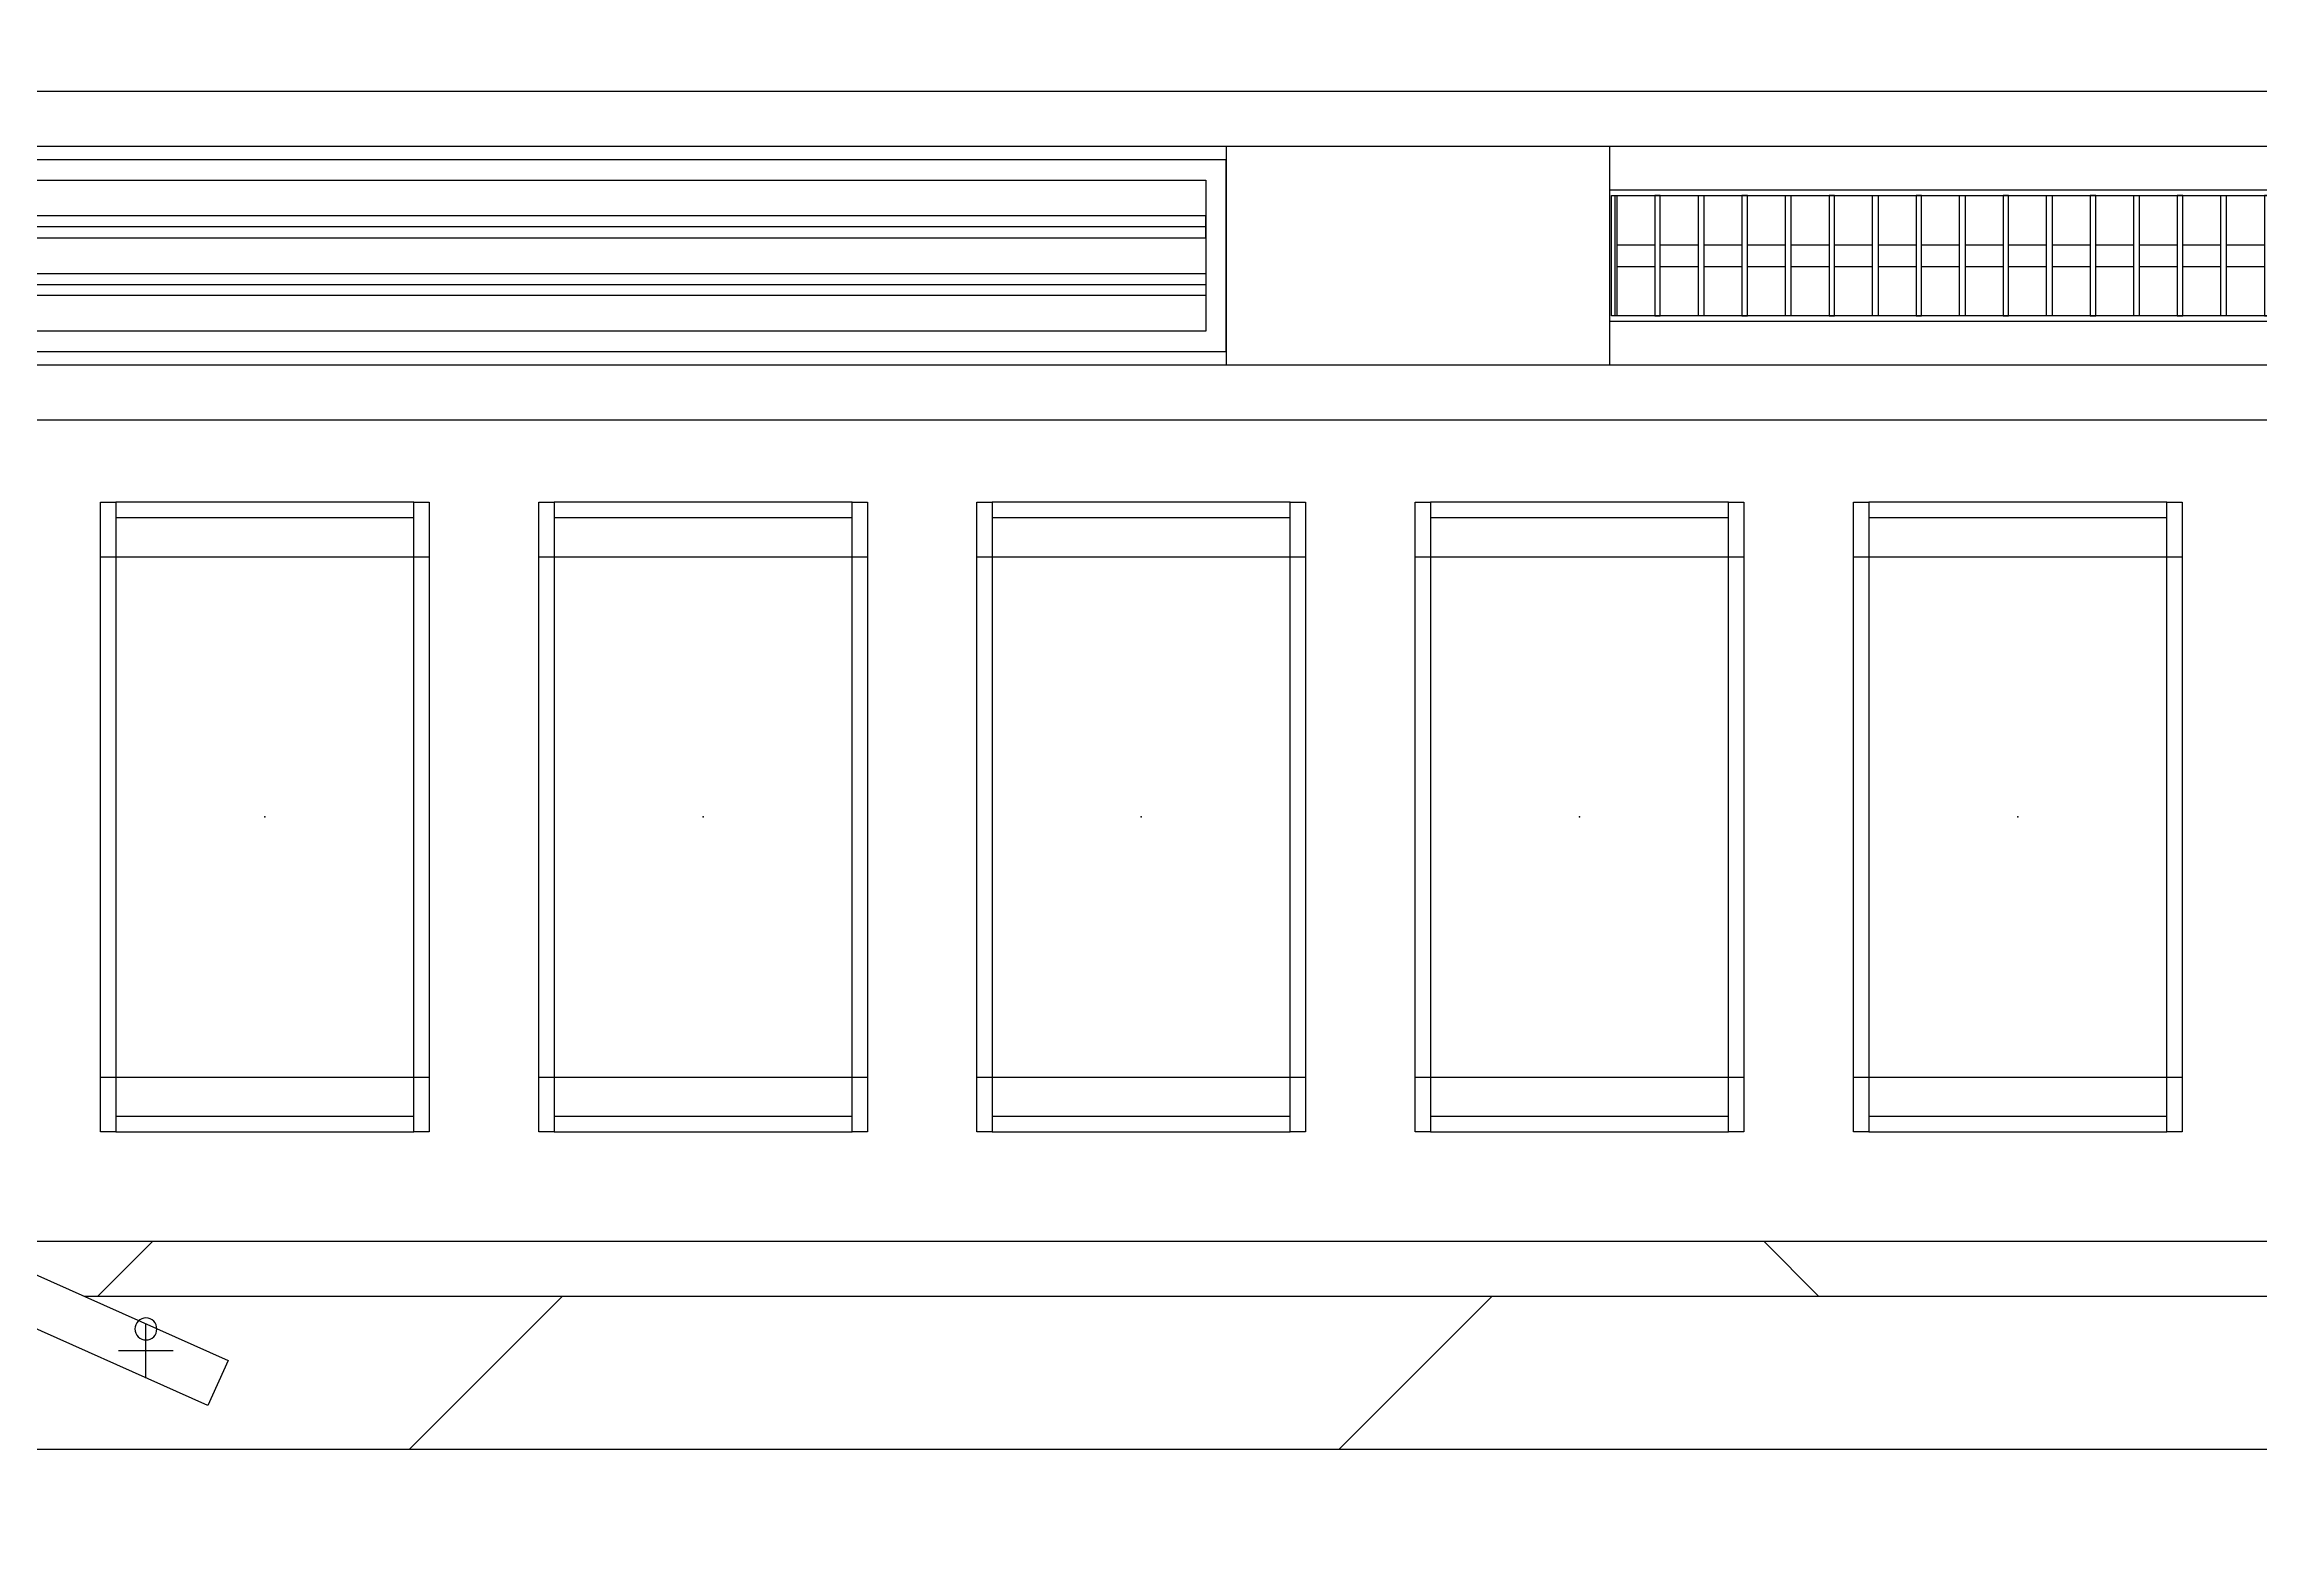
# Model space of a CAD drawing. Header units: millimetres. Extents: x -962357 to -591933, y -35273 to 59420.
# Drawn here: x -646773 to -644751, y 4287 to 5663 of the extents above; entities that cross this region are included whole.
import ezdxf
from ezdxf.enums import TextEntityAlignment as Align

# ---------------------------------------------------------------- set-up
doc = ezdxf.new("R2010")
doc.units = ezdxf.units.MM
for name, color, linetype in [('000 - WIPEOUT', 250, 'Continuous'), ('001 - ASCESSORIES', 251, 'Continuous'), ('A04_TUBE SERIES', 2, 'Continuous'), ('A11_ALU.SOLID SHEET', 2, 'Continuous')]:
    doc.layers.add(name, color=color, linetype=linetype)
for name, color, linetype, lineweight in [('008 - LIGHTING', 1, 'Continuous', 9), ('A-DOOR', 3, 'Continuous', 25), ('A-DOOR-E', 2, 'Continuous', 25), ('A-DOOR-OPNG', 2, 'Continuous', 9), ('A-GLAZ-CURT', 2, 'Continuous', 9), ('A-WALL', 5, 'Continuous', 9), ('A-WALL-FNSH', 2, 'Continuous', 9), ('A-WALL-PATT', 1, 'Continuous', 9)]:
    doc.layers.add(name, color=color, linetype=linetype, lineweight=lineweight)

# ---------------------------------------------------------------- blocks, each defined once
blk = doc.blocks.new('DPA_AC-SG-PI - A1_1200x1300 mm-9660120-4130-01 MULTI-PURPOSE LEVEL - REFLECTED CEILING PLAN')
at = {"layer": 'A-DOOR'}
for p, q in [((-500, 5), (-500, -45)), ((-525, -20), (-475, -20))]:
    blk.add_line(p, q, dxfattribs=at)
for start, end in [(0, 180), (180, 0)]:
    blk.add_arc((-500, -40), 10, start, end, dxfattribs=at)
at = {"layer": 'A-DOOR-E'}
for p, q in [((-575, -11.1), (-556.6, 30)), ((-556.6, 30), (511.6, -447.3)), ((493.3, -488.4), (-575, -11.1)), ((511.6, -447.3), (493.3, -488.4))]:
    blk.add_line(p, q, dxfattribs=at)
at = {"layer": 'A-DOOR-OPNG'}
blk.add_arc((-500, -14.8), 1100, 334.7442, 0, dxfattribs=at)
blk = doc.blocks.new('PPLS-PP19_Custom Tile Pattern - Custom Tile Pattern-V88-4130-01 MULTI-PURPOSE LEVEL - REFLECTED CEILING PLAN')
at = {"layer": 'A-GLAZ-CURT'}
for p, q in [((-300, 0), (-79, 0)), ((-79, 0), (-300, 0)), ((-134.2, 0), (-140, 0)), ((31.3, 0), (300, 0)), ((300, 0), (31.3, 0)), ((230.1, 0), (300, 0)), ((-300, -50), (32.9, -50)), ((32.9, -50), (-300, -50)), ((143.2, -50), (300, -50)), ((300, -50), (143.2, -50))]:
    blk.add_line(p, q, dxfattribs=at)
at = {"layer": 'A-GLAZ-CURT', "flags": 128}
for points in [[(-300, 0), (-291.6, 0), (-283.3, 0), (-275.2, 0), (-267.3, 0), (-259.5, 0), (-251.8, 0), (-244.2, 0), (-236.7, 0), (-229.4, 0), (-222.1, 0), (-214.8, 0), (-207.7, 0), (-200.8, 0), (-194, 0), (-187.5, 0), (-181.4, 0)], [(-190.4, 0), (-196.4, 0), (-202.6, 0), (-209, 0), (-215.7, 0), (-222.6, 0), (-229.7, 0), (-237, 0), (-244.4, 0), (-252, 0), (-259.7, 0), (-267.5, 0), (-275.5, 0), (-283.6, 0), (-291.7, 0), (-300, 0)], [(-149.4, 0), (-141.8, 0), (-132.8, 0), (-126.1, 0)]]:
    blk.add_lwpolyline(points, dxfattribs=at)
at = {"layer": 'A-GLAZ-CURT'}
for points, knots in [([(-300, 0), (-284.7, 0), (-236.6, 0), (-176.1, 0), (-138.3, 0), (-124.9, 0)], [-5323.127839, -5323.127839, -5323.127839, -5323.127839, -4502.809032, -2700.551212, -1108.984966, -1108.984966, -1108.984966, -1108.984966]), ([(-159.2, 0), (-159.6, 0), (-163.4, 0), (-174, 0), (-185.6, 0), (-209.8, 0), (-232, 0), (-248.9, 0), (-253.5, 0), (-253.7, 0)], [-2257.973564, -2257.973564, -2257.973564, -2257.973564, -2237.412286, -2029.680487, -1755.085331, -1400.429864, -858.079193, -543.655514, -531.287897, -531.287897, -531.287897, -531.287897]), ([(-143.3, 0), (-144.7, 0), (-149.9, 0), (-162, 0), (-177.9, 0), (-199.5, 0), (-215.4, 0), (-225.5, 0), (-226.7, 0)], [-2390.191866, -2390.191866, -2390.191866, -2390.191866, -2308.929706, -2113.765672, -1763.376603, -1422.553702, -978.033455, -910.549282, -910.549282, -910.549282, -910.549282]), ([(-128, 0), (-130.6, 0), (-136.8, 0), (-144.4, 0), (-147.1, 0)], [-5691.037617, -5691.037617, -5691.037617, -5691.037617, -5508.838257, -5319.88299, -5319.88299, -5319.88299, -5319.88299]), ([(-84.2, 0), (-92.3, 0), (-112, 0), (-128.7, 0), (-142.4, 0), (-143.6, 0)], [-7439.669089, -7439.669089, -7439.669089, -7439.669089, -7004.680444, -6449.282163, -6393.465623, -6393.465623, -6393.465623, -6393.465623]), ([(-118.2, 0), (-119.4, 0), (-122.1, 0), (-125.4, 0), (-127, 0), (-127.4, 0)], [-164.249813, -164.249813, -164.249813, -164.249813, -98.539552, -24.539552, 0, 0, 0, 0]), ([(-126.5, 0), (-122.4, 0), (-108.7, 0), (-93.2, 0), (-82, 0), (-79, 0)], [-5231.017328, -5231.017328, -5231.017328, -5231.017328, -4994.692869, -4542.524482, -4368.642937, -4368.642937, -4368.642937, -4368.642937]), ([(-125.7, 0), (-125.3, 0), (-120.4, 0), (-107.3, 0), (-94, 0), (-85.1, 0), (-83.8, 0)], [-4082.700899, -4082.700899, -4082.700899, -4082.700899, -4054.690705, -3793.097032, -3402.597032, -3340.391645, -3340.391645, -3340.391645, -3340.391645]), ([(-114.9, 0), (-108, 0), (-98.7, 0), (-91.2, 0), (-90.5, 0)], [-6773.888853, -6773.888853, -6773.888853, -6773.888853, -6236.997189, -6184.855039, -6184.855039, -6184.855039, -6184.855039]), ([(-79, 0), (-88, 0), (-99.7, 0), (-111.4, 0), (-113.3, 0)], [-724.358901, -724.358901, -724.358901, -724.358901, -229.489605, -123.718209, -123.718209, -123.718209, -123.718209]), ([(-79, 0), (-84.8, 0), (-94.1, 0), (-103.2, 0), (-106.1, 0)], [-1095.30438, -1095.30438, -1095.30438, -1095.30438, -789.402658, -608.943052, -608.943052, -608.943052, -608.943052]), ([(-96.4, 0), (-96.2, 0), (-92.1, 0), (-87.7, 0), (-83.4, 0)], [-5115.12164, -5115.12164, -5115.12164, -5115.12164, -5103.229623, -4871.544419, -4871.544419, -4871.544419, -4871.544419]), ([(-79.8, 0), (-81.1, 0), (-85.1, 0), (-89.2, 0), (-91.8, 0)], [-2299.497386, -2299.497386, -2299.497386, -2299.497386, -2193.204658, -1970.99776, -1970.99776, -1970.99776, -1970.99776]), ([(136.4, 0), (121.7, 0), (86.9, 0), (51.2, 0), (31.2, 0)], [-106.750556, -106.750556, -106.750556, -106.750556, -59.610984, 0, 0, 0, 0]), ([(31.3, 0), (37.1, 0), (52.1, 0), (68.5, 0), (77.9, 0), (79.3, 0)], [-4874.14523, -4874.14523, -4874.14523, -4874.14523, -4573.028122, -4094.177415, -3998.447461, -3998.447461, -3998.447461, -3998.447461]), ([(103.1, 0), (101.1, 0), (86.3, 0), (63.3, 0), (42.2, 0), (34.5, 0), (33.8, 0)], [-375.435014, -375.435014, -375.435014, -375.435014, -369.147452, -330.153101, -307.516438, -305.040949, -305.040949, -305.040949, -305.040949]), ([(34, 0), (35.6, 0), (40.6, 0), (48.3, 0), (52.8, 0), (53.9, 0)], [-1743.672443, -1743.672443, -1743.672443, -1743.672443, -1645.594513, -1443.202566, -1370.028348, -1370.028348, -1370.028348, -1370.028348]), ([(35.3, 0), (37.5, 0), (53.6, 0), (88.7, 0), (120.6, 0), (138.3, 0), (138.5, 0)], [-397.179196, -397.179196, -397.179196, -397.179196, -390.253598, -346.313304, -291.370682, -290.5735, -290.5735, -290.5735, -290.5735]), ([(71, 0), (70.7, 0), (65.3, 0), (53.7, 0), (41.4, 0), (35.5, 0)], [-2966.590051, -2966.590051, -2966.590051, -2966.590051, -2950.589685, -2634.532728, -2321.679171, -2321.679171, -2321.679171, -2321.679171]), ([(36.3, 0), (37.8, 0), (46.7, 0), (52.8, 0), (56.3, 0)], [-314.598523, -314.598523, -314.598523, -314.598523, -305.899624, -292.458861, -292.458861, -292.458861, -292.458861]), ([(100.3, 0), (90.4, 0), (75.2, 0), (57.8, 0), (46.5, 0), (41.8, 0), (38.2, 0), (37.3, 0)], [-395.777283, -395.777283, -395.777283, -395.777283, -357.622665, -341.267687, -334.000314, -326.15566, -321.97841, -321.97841, -321.97841, -321.97841]), ([(39, 0), (43.3, 0), (54.4, 0), (67.2, 0), (73, 0)], [-4639.627446, -4639.627446, -4639.627446, -4639.627446, -4353.683244, -3976.823525, -3976.823525, -3976.823525, -3976.823525]), ([(96.7, 0), (97, 0), (100.3, 0), (109, 0), (120.8, 0), (139.9, 0), (160.9, 0), (176.3, 0), (182.7, 0)], [-2253.533331, -2253.533331, -2253.533331, -2253.533331, -2233.599744, -2052.234781, -1843.028543, -1530.39897, -1095.004608, -662.803921, -662.803921, -662.803921, -662.803921]), ([(131.4, 0), (132.9, 0), (139.5, 0), (148, 0), (152.6, 0)], [-625.910216, -625.910216, -625.910216, -625.910216, -618.981161, -603.66234, -603.66234, -603.66234, -603.66234]), ([(162.8, 0), (165.4, 0), (168.7, 0), (170.7, 0), (170.7, 0)], [-111.264224, -111.264224, -111.264224, -111.264224, -56.742688, -55.632112, -55.632112, -55.632112, -55.632112]), ([(300, 0), (286.5, 0), (254.2, 0), (207.1, 0), (179.8, 0), (166.2, 0), (164.9, 0)], [-285.253232, -285.253232, -285.253232, -285.253232, -244.693688, -187.987675, -143.776725, -138.771843, -138.771843, -138.771843, -138.771843]), ([(171.5, 0), (176.5, 0), (188.6, 0), (194.3, 0), (195.7, 0)], [-7971.819559, -7971.819559, -7971.819559, -7971.819559, -7784.112253, -7707.76565, -7707.76565, -7707.76565, -7707.76565]), ([(185.8, 0), (186.9, 0), (192.6, 0), (208.8, 0), (219.4, 0), (230.1, 0)], [-46.257281, -46.257281, -46.257281, -46.257281, -41.623857, -24.459831, 0, 0, 0, 0]), ([(219.8, 0), (225.3, 0), (244.4, 0), (264.9, 0), (276, 0), (279, 0)], [-6915.603924, -6915.603924, -6915.603924, -6915.603924, -6582.165592, -6068.460911, -5859.388289, -5859.388289, -5859.388289, -5859.388289]), ([(286.1, 0), (286.6, 0), (288.3, 0), (293.6, 0), (297.8, 0), (300, 0)], [-4011.010929, -4011.010929, -4011.010929, -4011.010929, -3959.664717, -3862.421465, -3746.95702, -3746.95702, -3746.95702, -3746.95702])]:
    blk.add_open_spline(points, degree=3, knots=knots, dxfattribs=at)
for points in [[(-122.9, 0), (-125.3, 0), (-129.6, 0), (-133.8, 0)], [(-108.5, 0), (-104.3, 0), (-99.2, 0), (-91.5, 0)], [(67.8, 0), (71.7, 0), (75.7, 0), (79.6, 0)]]:
    blk.add_open_spline(points, degree=3, dxfattribs=at)
blk = doc.blocks.new('PPLS-PP19_Custom Tile Pattern - Custom Tile Pattern-V70-4130-01 MULTI-PURPOSE LEVEL - REFLECTED CEILING PLAN')
at = {"layer": 'A-GLAZ-CURT'}
for p, q in [((-300, 0), (300, 0)), ((300, 0), (-300, 0)), ((-134.2, 0), (-140, 0)), ((230.1, 0), (300, 0)), ((-300, -50), (300, -50)), ((300, -50), (-300, -50))]:
    blk.add_line(p, q, dxfattribs=at)
at = {"layer": 'A-GLAZ-CURT', "flags": 128}
for points in [[(-300, 0), (-291.6, 0), (-283.3, 0), (-275.2, 0), (-267.3, 0), (-259.5, 0), (-251.8, 0), (-244.2, 0), (-236.7, 0), (-229.4, 0), (-222.1, 0), (-214.8, 0), (-207.7, 0), (-200.8, 0), (-194, 0), (-187.5, 0), (-181.4, 0)], [(-190.4, 0), (-196.4, 0), (-202.6, 0), (-209, 0), (-215.7, 0), (-222.6, 0), (-229.7, 0), (-237, 0), (-244.4, 0), (-252, 0), (-259.7, 0), (-267.5, 0), (-275.5, 0), (-283.6, 0), (-291.7, 0), (-300, 0)], [(-149.4, 0), (-141.8, 0), (-132.8, 0), (-126.1, 0)]]:
    blk.add_lwpolyline(points, dxfattribs=at)
at = {"layer": 'A-GLAZ-CURT'}
for points, knots in [([(-300, 0), (-284.7, 0), (-236.6, 0), (-176.1, 0), (-138.3, 0), (-124.9, 0)], [-5323.127839, -5323.127839, -5323.127839, -5323.127839, -4502.809032, -2700.551212, -1108.984966, -1108.984966, -1108.984966, -1108.984966]), ([(-159.2, 0), (-159.6, 0), (-163.4, 0), (-174, 0), (-185.6, 0), (-209.8, 0), (-232, 0), (-248.9, 0), (-253.5, 0), (-253.7, 0)], [-2257.973564, -2257.973564, -2257.973564, -2257.973564, -2237.412286, -2029.680487, -1755.085331, -1400.429864, -858.079193, -543.655514, -531.287897, -531.287897, -531.287897, -531.287897]), ([(-143.3, 0), (-144.7, 0), (-149.9, 0), (-162, 0), (-177.9, 0), (-199.5, 0), (-215.4, 0), (-225.5, 0), (-226.7, 0)], [-2390.191866, -2390.191866, -2390.191866, -2390.191866, -2308.929706, -2113.765672, -1763.376603, -1422.553702, -978.033455, -910.549282, -910.549282, -910.549282, -910.549282]), ([(-128, 0), (-130.6, 0), (-136.8, 0), (-144.4, 0), (-147.1, 0)], [-5691.037617, -5691.037617, -5691.037617, -5691.037617, -5508.838257, -5319.88299, -5319.88299, -5319.88299, -5319.88299]), ([(-65.9, 0), (-70.5, 0), (-83.9, 0), (-110.9, 0), (-128.7, 0), (-142.4, 0), (-143.6, 0)], [-7788.403577, -7788.403577, -7788.403577, -7788.403577, -7508.296369, -7004.680444, -6449.282163, -6393.465623, -6393.465623, -6393.465623, -6393.465623]), ([(-118.2, 0), (-119.4, 0), (-122.1, 0), (-125.4, 0), (-127, 0), (-127.4, 0)], [-164.249813, -164.249813, -164.249813, -164.249813, -98.539552, -24.539552, 0, 0, 0, 0]), ([(-126.5, 0), (-122.4, 0), (-108.7, 0), (-90.8, 0), (-77.2, 0), (-72.3, 0)], [-5231.017328, -5231.017328, -5231.017328, -5231.017328, -4994.692869, -4542.524482, -4234.633075, -4234.633075, -4234.633075, -4234.633075]), ([(-125.7, 0), (-125.3, 0), (-120.4, 0), (-107.3, 0), (-90.4, 0), (-75.3, 0), (-68.4, 0), (-65.1, 0), (-63.6, 0)], [-4082.700899, -4082.700899, -4082.700899, -4082.700899, -4054.690705, -3793.097032, -3402.597032, -3144.956779, -3050.982048, -2969.237017, -2969.237017, -2969.237017, -2969.237017]), ([(-114.9, 0), (-108, 0), (-98.7, 0), (-91.2, 0), (-90.5, 0)], [-6773.888853, -6773.888853, -6773.888853, -6773.888853, -6236.997189, -6184.855039, -6184.855039, -6184.855039, -6184.855039]), ([(-58.7, 0), (-59.6, 0), (-65.7, 0), (-81.2, 0), (-99.4, 0), (-111.4, 0), (-113.3, 0)], [-1113.463882, -1113.463882, -1113.463882, -1113.463882, -1060.00838, -740.068933, -229.489605, -123.718209, -123.718209, -123.718209, -123.718209]), ([(-39.2, 0), (-39.7, 0), (-45.3, 0), (-56.2, 0), (-75.6, 0), (-92, 0), (-103.2, 0), (-106.1, 0)], [-1826.829157, -1826.829157, -1826.829157, -1826.829157, -1792.521578, -1466.981642, -1208.454564, -789.402658, -608.943052, -608.943052, -608.943052, -608.943052]), ([(-96.4, 0), (-96.2, 0), (-90.9, 0), (-71.3, 0), (-42.5, 0), (-15.2, 0), (-3.8, 0), (-1, 0)], [-5115.12164, -5115.12164, -5115.12164, -5115.12164, -5103.229623, -4799.173296, -4065.652676, -3589.737505, -3410.081093, -3410.081093, -3410.081093, -3410.081093]), ([(-67.9, 0), (-73, 0), (-81.1, 0), (-89.2, 0), (-91.8, 0)], [-2627.997013, -2627.997013, -2627.997013, -2627.997013, -2193.204658, -1970.99776, -1970.99776, -1970.99776, -1970.99776]), ([(-79.5, 0), (-79.3, 0), (-74.9, 0), (-70.9, 0), (-67.4, 0)], [-1286.743147, -1286.743147, -1286.743147, -1286.743147, -1274.333717, -1073.56893, -1073.56893, -1073.56893, -1073.56893]), ([(-29, 0), (-34, 0), (-43.7, 0), (-55.8, 0), (-63.3, 0), (-65.5, 0)], [-2680.714891, -2680.714891, -2680.714891, -2680.714891, -2413.671296, -2161.752162, -2037.343317, -2037.343317, -2037.343317, -2037.343317]), ([(31.2, 0), (26, 0), (12, 0), (-16.9, 0), (-42.2, 0), (-56.4, 0), (-58.5, 0)], [-4496.803627, -4496.803627, -4496.803627, -4496.803627, -4222.080604, -3745.412743, -2981.410125, -2831.320802, -2831.320802, -2831.320802, -2831.320802]), ([(-49.8, 0), (-48.2, 0), (-45.4, 0), (-42.6, 0), (-41.8, 0)], [-4417.7536, -4417.7536, -4417.7536, -4417.7536, -4321.566175, -4270.495146, -4270.495146, -4270.495146, -4270.495146]), ([(71, 0), (70.7, 0), (65.3, 0), (53.5, 0), (37, 0), (24.1, 0), (12.8, 0), (-2.9, 0), (-20.6, 0), (-32.8, 0), (-42.4, 0), (-47, 0), (-47.8, 0)], [-2966.590051, -2966.590051, -2966.590051, -2966.590051, -2950.589685, -2634.532728, -2313.748533, -2106.613311, -1925.670641, -1617.263037, -1290.787923, -1039.307308, -819.71621, -773.893057, -773.893057, -773.893057, -773.893057]), ([(-45.9, 0), (-43, 0), (-37.8, 0), (-33.6, 0), (-32.3, 0)], [-3487.344885, -3487.344885, -3487.344885, -3487.344885, -3315.260113, -3238.248822, -3238.248822, -3238.248822, -3238.248822]), ([(-31.3, 0), (-28.4, 0), (-17, 0), (8.8, 0), (43.4, 0), (68.5, 0), (77.9, 0), (79.3, 0)], [-6062.162279, -6062.162279, -6062.162279, -6062.162279, -5862.463379, -5340.621928, -4573.028122, -4094.177415, -3998.447461, -3998.447461, -3998.447461, -3998.447461]), ([(2.8, 0), (-4.7, 0), (-14.7, 0), (-28.9, 0), (-31.3, 0)], [-9880.810509, -9880.810509, -9880.810509, -9880.810509, -9424.652049, -9299.586361, -9299.586361, -9299.586361, -9299.586361]), ([(-29, 0), (-28.7, 0), (-27.4, 0), (-24.5, 0), (-22.6, 0)], [-166.548282, -166.548282, -166.548282, -166.548282, -102.06493, 0, 0, 0, 0]), ([(-22.6, 0), (-20.3, 0), (-17, 0), (-12.7, 0), (-10.9, 0), (-9.9, 0)], [-56468.192263, -56468.192263, -56468.192263, -56468.192263, -56344.022017, -56303.229861, -56238.992205, -56238.992205, -56238.992205, -56238.992205]), ([(-21.2, 0), (-19.4, 0), (-11.8, 0), (-1.3, 0), (4.5, 0)], [-2989.152759, -2989.152759, -2989.152759, -2989.152759, -2864.387349, -2490.960632, -2490.960632, -2490.960632, -2490.960632]), ([(0.5, 0), (-2.2, 0), (-6.9, 0), (-11, 0), (-12.4, 0)], [-2679.34943, -2679.34943, -2679.34943, -2679.34943, -2518.50168, -2435.772209, -2435.772209, -2435.772209, -2435.772209]), ([(-3.4, 0), (-0.6, 0), (14, 0), (42.8, 0), (88.7, 0), (120.6, 0), (138.3, 0), (138.5, 0)], [-439.821474, -439.821474, -439.821474, -439.821474, -429.606584, -390.253598, -346.313304, -291.370682, -290.5735, -290.5735, -290.5735, -290.5735]), ([(3.4, 0), (4.6, 0), (8, 0), (16, 0), (22.5, 0), (24.5, 0)], [-211.182196, -211.182196, -211.182196, -211.182196, -206.416616, -198.214427, -187.717507, -187.717507, -187.717507, -187.717507]), ([(103.1, 0), (101.1, 0), (86.3, 0), (63.3, 0), (37, 0), (25.3, 0), (20.9, 0)], [-375.435014, -375.435014, -375.435014, -375.435014, -369.147452, -330.153101, -307.516438, -289.397823, -289.397823, -289.397823, -289.397823]), ([(21.5, 0), (22, 0), (24.6, 0), (31, 0), (39, 0), (48.3, 0), (52.8, 0), (53.9, 0)], [-1992.768506, -1992.768506, -1992.768506, -1992.768506, -1956.422387, -1818.904206, -1645.594513, -1443.202566, -1370.028348, -1370.028348, -1370.028348, -1370.028348]), ([(136.4, 0), (121.7, 0), (86.9, 0), (51.2, 0), (31.2, 0)], [-106.750556, -106.750556, -106.750556, -106.750556, -59.610984, 0, 0, 0, 0]), ([(36.3, 0), (37.8, 0), (46.7, 0), (52.8, 0), (56.3, 0)], [-314.598523, -314.598523, -314.598523, -314.598523, -305.899624, -292.458861, -292.458861, -292.458861, -292.458861]), ([(100.3, 0), (90.4, 0), (75.2, 0), (57.8, 0), (46.5, 0), (41.8, 0), (38.2, 0), (37.3, 0)], [-395.777283, -395.777283, -395.777283, -395.777283, -357.622665, -341.267687, -334.000314, -326.15566, -321.97841, -321.97841, -321.97841, -321.97841]), ([(39, 0), (43.3, 0), (54.4, 0), (67.2, 0), (73, 0)], [-4639.627446, -4639.627446, -4639.627446, -4639.627446, -4353.683244, -3976.823525, -3976.823525, -3976.823525, -3976.823525]), ([(96.7, 0), (97, 0), (100.3, 0), (109, 0), (120.8, 0), (139.9, 0), (160.9, 0), (176.3, 0), (182.7, 0)], [-2253.533331, -2253.533331, -2253.533331, -2253.533331, -2233.599744, -2052.234781, -1843.028543, -1530.39897, -1095.004608, -662.803921, -662.803921, -662.803921, -662.803921]), ([(131.4, 0), (132.9, 0), (139.5, 0), (148, 0), (152.6, 0)], [-625.910216, -625.910216, -625.910216, -625.910216, -618.981161, -603.66234, -603.66234, -603.66234, -603.66234]), ([(162.8, 0), (165.4, 0), (168.7, 0), (170.7, 0), (170.7, 0)], [-111.264224, -111.264224, -111.264224, -111.264224, -56.742688, -55.632112, -55.632112, -55.632112, -55.632112]), ([(300, 0), (286.5, 0), (254.2, 0), (207.1, 0), (179.8, 0), (166.2, 0), (164.9, 0)], [-285.253232, -285.253232, -285.253232, -285.253232, -244.693688, -187.987675, -143.776725, -138.771843, -138.771843, -138.771843, -138.771843]), ([(171.5, 0), (176.5, 0), (188.6, 0), (194.3, 0), (195.7, 0)], [-7971.819559, -7971.819559, -7971.819559, -7971.819559, -7784.112253, -7707.76565, -7707.76565, -7707.76565, -7707.76565]), ([(185.8, 0), (186.9, 0), (192.6, 0), (208.8, 0), (219.4, 0), (230.1, 0)], [-46.257281, -46.257281, -46.257281, -46.257281, -41.623857, -24.459831, 0, 0, 0, 0]), ([(219.8, 0), (225.3, 0), (244.4, 0), (264.9, 0), (276, 0), (279, 0)], [-6915.603924, -6915.603924, -6915.603924, -6915.603924, -6582.165592, -6068.460911, -5859.388289, -5859.388289, -5859.388289, -5859.388289]), ([(286.1, 0), (286.6, 0), (288.3, 0), (293.6, 0), (297.8, 0), (300, 0)], [-4011.010929, -4011.010929, -4011.010929, -4011.010929, -3959.664717, -3862.421465, -3746.95702, -3746.95702, -3746.95702, -3746.95702])]:
    blk.add_open_spline(points, degree=3, knots=knots, dxfattribs=at)
for points in [[(-122.9, 0), (-125.3, 0), (-129.6, 0), (-133.8, 0)], [(-108.5, 0), (-104.3, 0), (-99.2, 0), (-91.5, 0)], [(67.8, 0), (71.7, 0), (75.7, 0), (79.6, 0)]]:
    blk.add_open_spline(points, degree=3, dxfattribs=at)
blk = doc.blocks.new('PPLS-PP19_Custom Tile Pattern - Custom Tile Pattern-V91-4130-01 MULTI-PURPOSE LEVEL - REFLECTED CEILING PLAN')
at = {"layer": 'A-GLAZ-CURT'}
for p, q in [((-300, 0), (300, 0)), ((300, 0), (-300, 0)), ((-134.2, 0), (-140, 0)), ((230.1, 0), (300, 0)), ((-300, -50), (300, -50)), ((300, -50), (-300, -50))]:
    blk.add_line(p, q, dxfattribs=at)
at = {"layer": 'A-GLAZ-CURT', "flags": 128}
for points in [[(-300, 0), (-291.6, 0), (-283.3, 0), (-275.2, 0), (-267.3, 0), (-259.5, 0), (-251.8, 0), (-244.2, 0), (-236.7, 0), (-229.4, 0), (-222.1, 0), (-214.8, 0), (-207.7, 0), (-200.8, 0), (-194, 0), (-187.5, 0), (-181.4, 0)], [(-190.4, 0), (-196.4, 0), (-202.6, 0), (-209, 0), (-215.7, 0), (-222.6, 0), (-229.7, 0), (-237, 0), (-244.4, 0), (-252, 0), (-259.7, 0), (-267.5, 0), (-275.5, 0), (-283.6, 0), (-291.7, 0), (-300, 0)], [(-149.4, 0), (-141.8, 0), (-132.8, 0), (-126.1, 0)]]:
    blk.add_lwpolyline(points, dxfattribs=at)
at = {"layer": 'A-GLAZ-CURT'}
for points, knots in [([(-300, 0), (-284.7, 0), (-236.6, 0), (-176.1, 0), (-138.3, 0), (-124.9, 0)], [-5323.127839, -5323.127839, -5323.127839, -5323.127839, -4502.809032, -2700.551212, -1108.984966, -1108.984966, -1108.984966, -1108.984966]), ([(-159.2, 0), (-159.6, 0), (-163.4, 0), (-174, 0), (-185.6, 0), (-209.8, 0), (-232, 0), (-248.9, 0), (-253.5, 0), (-253.7, 0)], [-2257.973564, -2257.973564, -2257.973564, -2257.973564, -2237.412286, -2029.680487, -1755.085331, -1400.429864, -858.079193, -543.655514, -531.287897, -531.287897, -531.287897, -531.287897]), ([(-143.3, 0), (-144.7, 0), (-149.9, 0), (-162, 0), (-177.9, 0), (-199.5, 0), (-215.4, 0), (-225.5, 0), (-226.7, 0)], [-2390.191866, -2390.191866, -2390.191866, -2390.191866, -2308.929706, -2113.765672, -1763.376603, -1422.553702, -978.033455, -910.549282, -910.549282, -910.549282, -910.549282]), ([(-128, 0), (-130.6, 0), (-136.8, 0), (-144.4, 0), (-147.1, 0)], [-5691.037617, -5691.037617, -5691.037617, -5691.037617, -5508.838257, -5319.88299, -5319.88299, -5319.88299, -5319.88299]), ([(-65.9, 0), (-70.5, 0), (-83.9, 0), (-110.9, 0), (-128.7, 0), (-142.4, 0), (-143.6, 0)], [-7788.403577, -7788.403577, -7788.403577, -7788.403577, -7508.296369, -7004.680444, -6449.282163, -6393.465623, -6393.465623, -6393.465623, -6393.465623]), ([(-118.2, 0), (-119.4, 0), (-122.1, 0), (-125.4, 0), (-127, 0), (-127.4, 0)], [-164.249813, -164.249813, -164.249813, -164.249813, -98.539552, -24.539552, 0, 0, 0, 0]), ([(-126.5, 0), (-122.4, 0), (-108.7, 0), (-90.8, 0), (-77.2, 0), (-72.3, 0)], [-5231.017328, -5231.017328, -5231.017328, -5231.017328, -4994.692869, -4542.524482, -4234.633075, -4234.633075, -4234.633075, -4234.633075]), ([(-125.7, 0), (-125.3, 0), (-120.4, 0), (-107.3, 0), (-90.4, 0), (-75.3, 0), (-68.4, 0), (-65.1, 0), (-63.6, 0)], [-4082.700899, -4082.700899, -4082.700899, -4082.700899, -4054.690705, -3793.097032, -3402.597032, -3144.956779, -3050.982048, -2969.237017, -2969.237017, -2969.237017, -2969.237017]), ([(-114.9, 0), (-108, 0), (-98.7, 0), (-91.2, 0), (-90.5, 0)], [-6773.888853, -6773.888853, -6773.888853, -6773.888853, -6236.997189, -6184.855039, -6184.855039, -6184.855039, -6184.855039]), ([(-58.7, 0), (-59.6, 0), (-65.7, 0), (-81.2, 0), (-99.4, 0), (-111.4, 0), (-113.3, 0)], [-1113.463882, -1113.463882, -1113.463882, -1113.463882, -1060.00838, -740.068933, -229.489605, -123.718209, -123.718209, -123.718209, -123.718209]), ([(-39.2, 0), (-39.7, 0), (-45.3, 0), (-56.2, 0), (-75.6, 0), (-92, 0), (-103.2, 0), (-106.1, 0)], [-1826.829157, -1826.829157, -1826.829157, -1826.829157, -1792.521578, -1466.981642, -1208.454564, -789.402658, -608.943052, -608.943052, -608.943052, -608.943052]), ([(-96.4, 0), (-96.2, 0), (-90.9, 0), (-71.3, 0), (-42.5, 0), (-15.2, 0), (-3.8, 0), (-1, 0)], [-5115.12164, -5115.12164, -5115.12164, -5115.12164, -5103.229623, -4799.173296, -4065.652676, -3589.737505, -3410.081093, -3410.081093, -3410.081093, -3410.081093]), ([(-67.9, 0), (-73, 0), (-81.1, 0), (-89.2, 0), (-91.8, 0)], [-2627.997013, -2627.997013, -2627.997013, -2627.997013, -2193.204658, -1970.99776, -1970.99776, -1970.99776, -1970.99776]), ([(-79.5, 0), (-79.3, 0), (-74.9, 0), (-70.9, 0), (-67.4, 0)], [-1286.743147, -1286.743147, -1286.743147, -1286.743147, -1274.333717, -1073.56893, -1073.56893, -1073.56893, -1073.56893]), ([(-29, 0), (-34, 0), (-43.7, 0), (-55.8, 0), (-63.3, 0), (-65.5, 0)], [-2680.714891, -2680.714891, -2680.714891, -2680.714891, -2413.671296, -2161.752162, -2037.343317, -2037.343317, -2037.343317, -2037.343317]), ([(31.2, 0), (26, 0), (12, 0), (-16.9, 0), (-42.2, 0), (-56.4, 0), (-58.5, 0)], [-4496.803627, -4496.803627, -4496.803627, -4496.803627, -4222.080604, -3745.412743, -2981.410125, -2831.320802, -2831.320802, -2831.320802, -2831.320802]), ([(-49.8, 0), (-48.2, 0), (-45.4, 0), (-42.6, 0), (-41.8, 0)], [-4417.7536, -4417.7536, -4417.7536, -4417.7536, -4321.566175, -4270.495146, -4270.495146, -4270.495146, -4270.495146]), ([(71, 0), (70.7, 0), (65.3, 0), (53.5, 0), (37, 0), (24.1, 0), (12.8, 0), (-2.9, 0), (-20.6, 0), (-32.8, 0), (-42.4, 0), (-47, 0), (-47.8, 0)], [-2966.590051, -2966.590051, -2966.590051, -2966.590051, -2950.589685, -2634.532728, -2313.748533, -2106.613311, -1925.670641, -1617.263037, -1290.787923, -1039.307308, -819.71621, -773.893057, -773.893057, -773.893057, -773.893057]), ([(-45.9, 0), (-43, 0), (-37.8, 0), (-33.6, 0), (-32.3, 0)], [-3487.344885, -3487.344885, -3487.344885, -3487.344885, -3315.260113, -3238.248822, -3238.248822, -3238.248822, -3238.248822]), ([(-31.3, 0), (-28.4, 0), (-17, 0), (8.8, 0), (43.4, 0), (68.5, 0), (77.9, 0), (79.3, 0)], [-6062.162279, -6062.162279, -6062.162279, -6062.162279, -5862.463379, -5340.621928, -4573.028122, -4094.177415, -3998.447461, -3998.447461, -3998.447461, -3998.447461]), ([(2.8, 0), (-4.7, 0), (-14.7, 0), (-28.9, 0), (-31.3, 0)], [-9880.810509, -9880.810509, -9880.810509, -9880.810509, -9424.652049, -9299.586361, -9299.586361, -9299.586361, -9299.586361]), ([(-29, 0), (-28.7, 0), (-27.4, 0), (-24.5, 0), (-22.6, 0)], [-166.548282, -166.548282, -166.548282, -166.548282, -102.06493, 0, 0, 0, 0]), ([(-22.6, 0), (-20.3, 0), (-17, 0), (-12.7, 0), (-10.9, 0), (-9.9, 0)], [-56468.192263, -56468.192263, -56468.192263, -56468.192263, -56344.022017, -56303.229861, -56238.992205, -56238.992205, -56238.992205, -56238.992205]), ([(-21.2, 0), (-19.4, 0), (-11.8, 0), (-1.3, 0), (4.5, 0)], [-2989.152759, -2989.152759, -2989.152759, -2989.152759, -2864.387349, -2490.960632, -2490.960632, -2490.960632, -2490.960632]), ([(0.5, 0), (-2.2, 0), (-6.9, 0), (-11, 0), (-12.4, 0)], [-2679.34943, -2679.34943, -2679.34943, -2679.34943, -2518.50168, -2435.772209, -2435.772209, -2435.772209, -2435.772209]), ([(-3.4, 0), (-0.6, 0), (14, 0), (42.8, 0), (88.7, 0), (120.6, 0), (138.3, 0), (138.5, 0)], [-439.821474, -439.821474, -439.821474, -439.821474, -429.606584, -390.253598, -346.313304, -291.370682, -290.5735, -290.5735, -290.5735, -290.5735]), ([(3.4, 0), (4.6, 0), (8, 0), (16, 0), (22.5, 0), (24.5, 0)], [-211.182196, -211.182196, -211.182196, -211.182196, -206.416616, -198.214427, -187.717507, -187.717507, -187.717507, -187.717507]), ([(103.1, 0), (101.1, 0), (86.3, 0), (63.3, 0), (37, 0), (25.3, 0), (20.9, 0)], [-375.435014, -375.435014, -375.435014, -375.435014, -369.147452, -330.153101, -307.516438, -289.397823, -289.397823, -289.397823, -289.397823]), ([(21.5, 0), (22, 0), (24.6, 0), (31, 0), (39, 0), (48.3, 0), (52.8, 0), (53.9, 0)], [-1992.768506, -1992.768506, -1992.768506, -1992.768506, -1956.422387, -1818.904206, -1645.594513, -1443.202566, -1370.028348, -1370.028348, -1370.028348, -1370.028348]), ([(136.4, 0), (121.7, 0), (86.9, 0), (51.2, 0), (31.2, 0)], [-106.750556, -106.750556, -106.750556, -106.750556, -59.610984, 0, 0, 0, 0]), ([(36.3, 0), (37.8, 0), (46.7, 0), (52.8, 0), (56.3, 0)], [-314.598523, -314.598523, -314.598523, -314.598523, -305.899624, -292.458861, -292.458861, -292.458861, -292.458861]), ([(100.3, 0), (90.4, 0), (75.2, 0), (57.8, 0), (46.5, 0), (41.8, 0), (38.2, 0), (37.3, 0)], [-395.777283, -395.777283, -395.777283, -395.777283, -357.622665, -341.267687, -334.000314, -326.15566, -321.97841, -321.97841, -321.97841, -321.97841]), ([(39, 0), (43.3, 0), (54.4, 0), (67.2, 0), (73, 0)], [-4639.627446, -4639.627446, -4639.627446, -4639.627446, -4353.683244, -3976.823525, -3976.823525, -3976.823525, -3976.823525]), ([(96.7, 0), (97, 0), (100.3, 0), (109, 0), (120.8, 0), (139.9, 0), (160.9, 0), (176.3, 0), (182.7, 0)], [-2253.533331, -2253.533331, -2253.533331, -2253.533331, -2233.599744, -2052.234781, -1843.028543, -1530.39897, -1095.004608, -662.803921, -662.803921, -662.803921, -662.803921]), ([(131.4, 0), (132.9, 0), (139.5, 0), (148, 0), (152.6, 0)], [-625.910216, -625.910216, -625.910216, -625.910216, -618.981161, -603.66234, -603.66234, -603.66234, -603.66234]), ([(162.8, 0), (165.4, 0), (168.7, 0), (170.7, 0), (170.7, 0)], [-111.264224, -111.264224, -111.264224, -111.264224, -56.742688, -55.632112, -55.632112, -55.632112, -55.632112]), ([(202.8, 0), (190.9, 0), (178.9, 0), (166.2, 0), (164.9, 0)], [-185.029123, -185.029123, -185.029123, -185.029123, -143.776725, -138.771843, -138.771843, -138.771843, -138.771843]), ([(171.5, 0), (176.5, 0), (188.6, 0), (194.3, 0), (195.7, 0)], [-7971.819559, -7971.819559, -7971.819559, -7971.819559, -7784.112253, -7707.76565, -7707.76565, -7707.76565, -7707.76565]), ([(185.8, 0), (186.9, 0), (192.6, 0), (200.7, 0), (206.4, 0), (206.8, 0)], [-46.257281, -46.257281, -46.257281, -46.257281, -41.623857, -24.459831, -23.12864, -23.12864, -23.12864, -23.12864]), ([(300, 0), (286.5, 0), (255.8, 0), (225, 0), (209.5, 0)], [-285.253232, -285.253232, -285.253232, -285.253232, -244.693688, -192.73867, -192.73867, -192.73867, -192.73867]), ([(219.8, 0), (225.3, 0), (244.4, 0), (264.9, 0), (276, 0), (279, 0)], [-6915.603924, -6915.603924, -6915.603924, -6915.603924, -6582.165592, -6068.460911, -5859.388289, -5859.388289, -5859.388289, -5859.388289]), ([(286.1, 0), (286.6, 0), (288.3, 0), (293.6, 0), (297.8, 0), (300, 0)], [-4011.010929, -4011.010929, -4011.010929, -4011.010929, -3959.664717, -3862.421465, -3746.95702, -3746.95702, -3746.95702, -3746.95702])]:
    blk.add_open_spline(points, degree=3, knots=knots, dxfattribs=at)
for points in [[(-122.9, 0), (-125.3, 0), (-129.6, 0), (-133.8, 0)], [(-108.5, 0), (-104.3, 0), (-99.2, 0), (-91.5, 0)], [(67.8, 0), (71.7, 0), (75.7, 0), (79.6, 0)], [(207.2, 0), (214.1, 0), (220.2, 0), (230.1, 0)]]:
    blk.add_open_spline(points, degree=3, dxfattribs=at)
blk = doc.blocks.new('*U612')
at = {"layer": 'A-GLAZ-CURT'}
for name, p in [('PPLS-PP19_Custom Tile Pattern - Custom Tile Pattern-V88-4130-01 MULTI-PURPOSE LEVEL - REFLECTED CEILING PLAN', (97800, 990)), ('PPLS-PP19_Custom Tile Pattern - Custom Tile Pattern-V70-4130-01 MULTI-PURPOSE LEVEL - REFLECTED CEILING PLAN', (98400, 990)), ('PPLS-PP19_Custom Tile Pattern - Custom Tile Pattern-V70-4130-01 MULTI-PURPOSE LEVEL - REFLECTED CEILING PLAN', (99000, 990)), ('PPLS-PP19_Custom Tile Pattern - Custom Tile Pattern-V91-4130-01 MULTI-PURPOSE LEVEL - REFLECTED CEILING PLAN', (99600, 990)), ('PPLS-PP19_Custom Tile Pattern - Custom Tile Pattern-V70-4130-01 MULTI-PURPOSE LEVEL - REFLECTED CEILING PLAN', (100200, 990))]:
    blk.add_blockref(name, p, dxfattribs=at)
blk = doc.blocks.new('*U526')
at = {"layer": '001 - ASCESSORIES', "color": 0, "linetype": 'ByBlock'}
blk.add_lwpolyline([(800, 87.5), (-800, 87.5), (-800, -87.5), (800, -87.5)], close=True, dxfattribs=at)
at = {"layer": '001 - ASCESSORIES', "linetype": 'ByBlock'}
for points in [[(-781.5, 69), (781.5, 69), (781.5, -69), (-781.5, -69)], [(781.5, 36.3), (-781.5, 36.3), (-781.5, 16.3), (781.5, 16.3)], [(-781.5, -16.3), (781.5, -16.3), (781.5, -36.3), (-781.5, -36.3)]]:
    blk.add_lwpolyline(points, close=True, dxfattribs=at)
for points in [[(781.5, 26.3), (-781.5, 26.3)], [(-781.5, -26.3), (781.5, -26.3)]]:
    blk.add_lwpolyline(points, dxfattribs=at)
blk = doc.blocks.new('*U742')
blk.add_point((0, 0))
at = {"layer": 'Defpoints', "color": 250}
blk.add_text('AL.SHEET-HAT-TYPE-C', height=7, rotation=270, dxfattribs=at).set_placement((15, 0), align=Align.BOTTOM_CENTER)
blk.add_wipeout([(0, -100), (350, -100), (350, 100), (0, 100)]).dxf.layer = '000 - WIPEOUT'
at = {"layer": 'A11_ALU.SOLID SHEET', "color": 0}
blk.add_lwpolyline([(0, -100), (350, -100), (350, 100), (0, 100)], close=True, dxfattribs=at)
blk = doc.blocks.new('*U570')
at = {"color": 1}
blk.add_wipeout([(600, -60), (-600, -60), (-600, 60), (600, 60)], dxfattribs=at).dxf.layer = '000 - WIPEOUT'
at = {"layer": '001 - ASCESSORIES', "color": 0}
blk.add_lwpolyline([(600, -60), (-600, -60), (-600, 60), (600, 60)], close=True, dxfattribs=at)
at = {"layer": '001 - ASCESSORIES'}
for points in [[(-593.5, -55), (-598.5, -55), (-598.5, 55), (-593.5, 55)], [(595, -55), (-595, -55), (-595, 55), (595, 55)], [(-558.8, -55), (-553.8, -55), (-553.8, 55), (-558.8, 55)], [(-514, -55), (-519, -55), (-519, 55), (-514, 55)], [(-479.3, -55), (-474.3, -55), (-474.3, 55), (-479.3, 55)], [(-434.6, -55), (-439.6, -55), (-439.6, 55), (-434.6, 55)], [(-399.8, -55), (-394.8, -55), (-394.8, 55), (-399.8, 55)], [(-355.1, -55), (-360.1, -55), (-360.1, 55), (-355.1, 55)], [(-320.4, -55), (-315.4, -55), (-315.4, 55), (-320.4, 55)], [(-275.6, -55), (-280.6, -55), (-280.6, 55), (-275.6, 55)], [(-240.9, -55), (-235.9, -55), (-235.9, 55), (-240.9, 55)], [(-196.2, -55), (-201.2, -55), (-201.2, 55), (-196.2, 55)], [(-161.4, -55), (-156.4, -55), (-156.4, 55), (-161.4, 55)], [(-116.7, -55), (-121.7, -55), (-121.7, 55), (-116.7, 55)], [(-82, -55), (-77, -55), (-77, 55), (-82, 55)], [(-37.2, -55), (-42.2, -55), (-42.2, 55), (-37.2, 55)], [(-2.5, -55), (2.5, -55), (2.5, 55), (-2.5, 55)], [(42.2, -55), (37.2, -55), (37.2, 55), (42.2, 55)], [(77, -55), (82, -55), (82, 55), (77, 55)], [(121.7, -55), (116.7, -55), (116.7, 55), (121.7, 55)], [(156.4, -55), (161.4, -55), (161.4, 55), (156.4, 55)], [(201.2, -55), (196.2, -55), (196.2, 55), (201.2, 55)], [(235.9, -55), (240.9, -55), (240.9, 55), (235.9, 55)], [(280.6, -55), (275.6, -55), (275.6, 55), (280.6, 55)], [(315.4, -55), (320.4, -55), (320.4, 55), (315.4, 55)], [(360.1, -55), (355.1, -55), (355.1, 55), (360.1, 55)], [(394.8, -55), (399.8, -55), (399.8, 55), (394.8, 55)], [(439.6, -55), (434.6, -55), (434.6, 55), (439.6, 55)], [(474.3, -55), (479.3, -55), (479.3, 55), (474.3, 55)], [(519, -55), (514, -55), (514, 55), (519, 55)], [(553.8, -55), (558.8, -55), (558.8, 55), (553.8, 55)], [(598.5, -55), (593.5, -55), (593.5, 55), (598.5, 55)]]:
    blk.add_lwpolyline(points, close=True, dxfattribs=at)
for points in [[(-593.5, 10), (-558.8, 10)], [(-553.8, 10), (-519, 10)], [(-514, 10), (-479.3, 10)], [(-474.3, 10), (-439.6, 10)], [(-434.6, 10), (-399.8, 10)], [(-394.8, 10), (-360.1, 10)], [(-355.1, 10), (-320.4, 10)], [(-315.4, 10), (-280.6, 10)], [(-275.6, 10), (-240.9, 10)], [(-235.9, 10), (-201.2, 10)], [(-196.2, 10), (-161.4, 10)], [(-156.4, 10), (-121.7, 10)], [(-116.7, 10), (-82, 10)], [(-77, 10), (-42.2, 10)], [(-37.2, 10), (-2.5, 10)], [(2.5, 10), (37.2, 10)], [(42.2, 10), (77, 10)], [(82, 10), (116.7, 10)], [(121.7, 10), (156.4, 10)], [(161.4, 10), (196.2, 10)], [(201.2, 10), (235.9, 10)], [(240.9, 10), (275.6, 10)], [(280.6, 10), (315.4, 10)], [(320.4, 10), (355.1, 10)], [(360.1, 10), (394.8, 10)], [(399.8, 10), (434.6, 10)], [(439.6, 10), (474.3, 10)], [(479.3, 10), (514, 10)], [(519, 10), (553.8, 10)], [(558.8, 10), (593.5, 10)], [(-593.5, -10), (-558.8, -10)], [(-553.8, -10), (-519, -10)], [(-514, -10), (-479.3, -10)], [(-474.3, -10), (-439.6, -10)], [(-434.6, -10), (-399.8, -10)], [(-394.8, -10), (-360.1, -10)], [(-355.1, -10), (-320.4, -10)], [(-315.4, -10), (-280.6, -10)], [(-275.6, -10), (-240.9, -10)], [(-235.9, -10), (-201.2, -10)], [(-196.2, -10), (-161.4, -10)], [(-156.4, -10), (-121.7, -10)], [(-116.7, -10), (-82, -10)], [(-77, -10), (-42.2, -10)], [(-37.2, -10), (-2.5, -10)], [(2.5, -10), (37.2, -10)], [(42.2, -10), (77, -10)], [(82, -10), (116.7, -10)], [(121.7, -10), (156.4, -10)], [(161.4, -10), (196.2, -10)], [(201.2, -10), (235.9, -10)], [(240.9, -10), (275.6, -10)], [(280.6, -10), (315.4, -10)], [(320.4, -10), (355.1, -10)], [(360.1, -10), (394.8, -10)], [(399.8, -10), (434.6, -10)], [(439.6, -10), (474.3, -10)], [(479.3, -10), (514, -10)], [(519, -10), (553.8, -10)], [(558.8, -10), (593.5, -10)]]:
    blk.add_lwpolyline(points, dxfattribs=at)
blk = doc.blocks.new('*U734')
blk.add_wipeout([(-25, 0), (25, 0), (25, 81755), (-25, 81755)]).dxf.layer = '000 - WIPEOUT'
at = {"layer": 'A04_TUBE SERIES', "color": 0}
blk.add_lwpolyline([(-25, 0), (25, 0), (25, 81755), (-25, 81755)], close=True, dxfattribs=at)
at = {"layer": 'Defpoints', "color": 250, "flags": 1}
blk.add_attdef('EXTR.OVL-LENGTH_', (-33.1, -9), '', height=5, dxfattribs=at)
blk = doc.blocks.new('*U731')
blk.add_wipeout([(-25, 0), (25, 0), (25, 81755), (-25, 81755)]).dxf.layer = '000 - WIPEOUT'
at = {"layer": 'A04_TUBE SERIES', "color": 0}
blk.add_lwpolyline([(-25, 0), (25, 0), (25, 81755), (-25, 81755)], close=True, dxfattribs=at)
at = {"layer": 'Defpoints', "color": 250, "flags": 1}
blk.add_attdef('EXTR.OVL-LENGTH_', (-33.1, -9), '', height=5, dxfattribs=at)
blk = doc.blocks.new('*U617')
for p, q in [((-237.8, -1550), (-237.8, -1250)), ((237.5, -1250), (237.5, -1550)), ((-237.8, -1950), (-237.8, -1650)), ((237.5, -1650), (237.5, -1950)), ((-237.8, -2350), (-237.8, -2050)), ((237.5, -2050), (237.5, -2350)), ((-237.8, -2750), (-237.8, -2450)), ((237.5, -2450), (237.5, -2750)), ((-237.8, -3150), (-237.8, -2850)), ((237.5, -2850), (237.5, -3150))]:
    blk.add_line(p, q)
for p in [(0, -1400), (0, -1800), (0, -2200), (0, -2600), (0, -3000)]:
    blk.add_point(p)
at = {"layer": 'A11_ALU.SOLID SHEET', "color": 0}
for points in [[(-287.5, -1250), (287.5, -1250), (287.5, -1264), (-287.5, -1264)], [(-287.5, -1536), (-273.5, -1536), (-273.5, -1264), (-287.5, -1264)], [(287.5, -1264), (273.5, -1264), (273.5, -1536), (287.5, -1536)], [(-287.5, -1536), (287.5, -1536), (287.5, -1550), (-287.5, -1550)], [(-287.5, -1650), (287.5, -1650), (287.5, -1664), (-287.5, -1664)], [(-287.5, -1936), (-273.5, -1936), (-273.5, -1664), (-287.5, -1664)], [(287.5, -1664), (273.5, -1664), (273.5, -1936), (287.5, -1936)], [(-287.5, -1936), (287.5, -1936), (287.5, -1950), (-287.5, -1950)], [(-287.5, -2050), (287.5, -2050), (287.5, -2064), (-287.5, -2064)], [(-287.5, -2336), (-273.5, -2336), (-273.5, -2064), (-287.5, -2064)], [(287.5, -2064), (273.5, -2064), (273.5, -2336), (287.5, -2336)], [(-287.5, -2336), (287.5, -2336), (287.5, -2350), (-287.5, -2350)], [(-287.5, -2450), (287.5, -2450), (287.5, -2464), (-287.5, -2464)], [(-287.5, -2736), (-273.5, -2736), (-273.5, -2464), (-287.5, -2464)], [(287.5, -2464), (273.5, -2464), (273.5, -2736), (287.5, -2736)], [(-287.5, -2736), (287.5, -2736), (287.5, -2750), (-287.5, -2750)], [(-287.5, -2850), (287.5, -2850), (287.5, -2864), (-287.5, -2864)], [(-287.5, -3136), (-273.5, -3136), (-273.5, -2864), (-287.5, -2864)], [(287.5, -2864), (273.5, -2864), (273.5, -3136), (287.5, -3136)], [(-287.5, -3136), (287.5, -3136), (287.5, -3150), (-287.5, -3150)]]:
    blk.add_lwpolyline(points, close=True, dxfattribs=at)
blk = doc.blocks.new('*U856')
blk.add_lwpolyline([(21173.4, -580), (28210, -580), (28210, -6850), (45954.2, -6850), (45954.2, 600), (82995.1, 600), (83086.5, 650), (90052, 650), (90392, 990), (103159.2, 990), (103159.2, 4990), (21173.4, 4990), (21173.4, 3485.5), (21203.4, 3485.5), (21203.4, 925.5), (21173.4, 925.5), (21173.4, -580)])
at = {"layer": 'A11_ALU.SOLID SHEET', "color": 0, "linetype": 'ByBlock', "rotation": 90}
blk.add_blockref('*U617', (96708.5, 1377.5), dxfattribs=at)
at = {"layer": 'A11_ALU.SOLID SHEET', "color": 1}
blk.add_blockref('*U742', (98986, 1890), dxfattribs=at)
at = {"layer": '008 - LIGHTING'}
for name, p in [('*U526', (98186, 1890)), ('*U570', (99936, 1890))]:
    blk.add_blockref(name, p, dxfattribs=at)
at = {"layer": 'A04_TUBE SERIES', "color": 0, "linetype": 'ByBlock', "rotation": 270}
for name, p in [('*U734', (21303.5, 2015)), ('*U731', (21303.5, 1765))]:
    blk.add_blockref(name, p, dxfattribs=at)

msp = doc.modelspace()

# ---------------------------------------------------------------- block references
at = {"layer": 'A11_ALU.SOLID SHEET', "color": 2}
msp.add_blockref('*U856', (-744680, 3580), dxfattribs=at)

# ---------------------------------------------------------------- next in the draw order: hatches: boundary and pattern name
at = {"layer": 'A-WALL-PATT'}
h = msp.add_hatch(dxfattribs=at)
h.set_pattern_fill('FP_3', color=256, style=0, pattern_type=2)
h.set_pattern_definition([(45, (2.4, 1), (-1060.66, 1060.66), []), (135, (2.4, 1), (-1060.66, -1060.66), [])])
h.paths.add_polyline_path([(-637580, 4520), (-637580, 4570), (-643248.7, 4570), (-643136.8, 4520), (-639079.2, 4520)])
h.paths.add_polyline_path([(-653589.1, 4520), (-650447.1, 4520), (-650559, 4570), (-654217.3, 4570), (-654267.3, 4520)])
h.paths.add_polyline_path([(-650180, 4520), (-646847.1, 4520), (-646959, 4570), (-650448.7, 4570), (-650336.8, 4520), (-650205, 4520)])
h.paths.add_polyline_path([(-646580, 4520), (-643247.1, 4520), (-643359, 4570), (-646848.7, 4570), (-646736.8, 4520), (-646605, 4520)])
h = msp.add_hatch(dxfattribs=at)
h.set_pattern_fill('FP_2', color=256, style=0, pattern_type=2)
h.set_pattern_definition([(45, (2.4, 1), (-424.26407, 424.26407), [])])
h.paths.add_polyline_path([(-639079.2, 4380), (-625795, 4380), (-625795, 4520), (-643136.8, 4520), (-643005, 4461.1), (-643023.4, 4420), (-643247.1, 4520), (-646736.8, 4520), (-646605, 4461.1), (-646623.4, 4420), (-646847.1, 4520), (-650336.8, 4520), (-650205, 4461.1), (-650223.4, 4420), (-650447.1, 4520), (-654267.3, 4520), (-654407.3, 4380), (-641981.2, 4380)])

# ---------------------------------------------------------------- next in the draw order: linework, layer by layer
at = {"layer": 'A-WALL', "color": 7, "lineweight": 25}
for p, q in [((-646736.8, 4520), (-646580, 4520)), ((-646580, 4520), (-644180, 4520)), ((-646580, 4380), (-647780, 4380)), ((-644180, 4380), (-646580, 4380))]:
    msp.add_line(p, q, dxfattribs=at)
at = {"layer": 'A-WALL-FNSH', "color": 250}
for p, q in [((-646848.7, 4570), (-646580, 4570)), ((-646580, 4570), (-644180, 4570)), ((-646580, 4520), (-646736.8, 4520)), ((-644180, 4520), (-646580, 4520))]:
    msp.add_line(p, q, dxfattribs=at)

# ---------------------------------------------------------------- next in the draw order: block references
msp.add_blockref('*U612', (-744680, 3580))
at = {"layer": 'A-DOOR-E', "rotation": 180}
msp.add_blockref('DPA_AC-SG-PI - A1_1200x1300 mm-9660120-4130-01 MULTI-PURPOSE LEVEL - REFLECTED CEILING PLAN', (-647180, 4450), dxfattribs=at)

doc.saveas('drawing.dxf')
